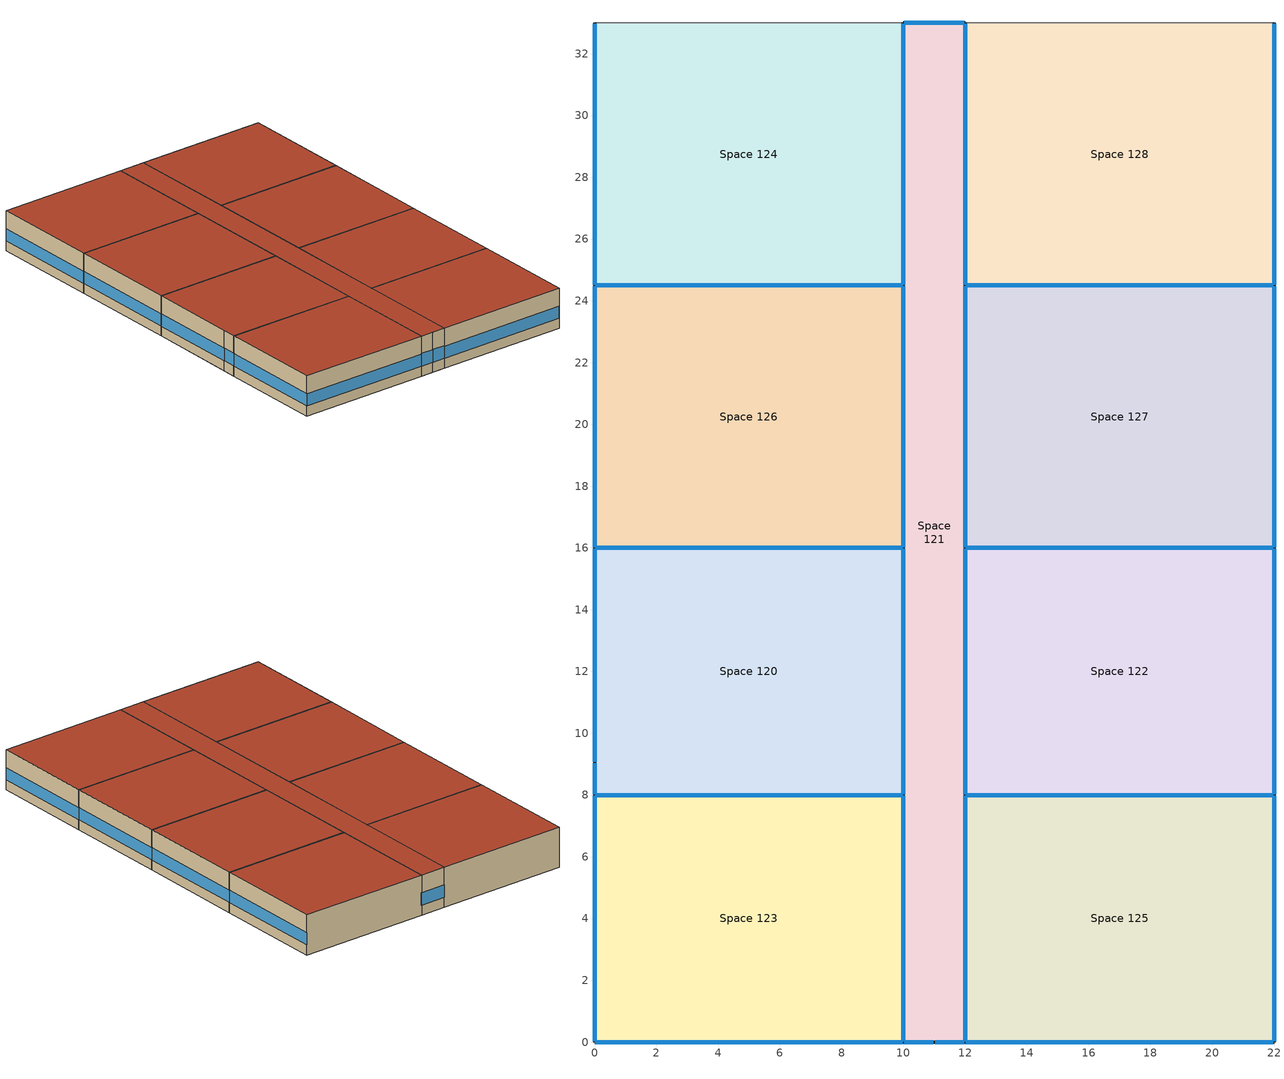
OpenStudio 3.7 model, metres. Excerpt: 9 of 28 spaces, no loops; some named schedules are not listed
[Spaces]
Space 120
 floor adiabatic: 10,16 10,8 0,8 0,16 z39.14
 wall outside (Surface 132 c tbd): 0,9.05 0,8 z39.14:42.19
 wall outside (Surface 133 c tbd): 0,16 0,9.05 z39.14:42.19
 wall outside (Surface 134 c tbd): 10,16 0,16 z39.14:42.19
 wall outside (Surface 135 c tbd): 10,8 10,16 z39.14:42.19
 wall outside (Surface 136 c tbd): 0,8 10,8 z39.14:42.19
 window: 0,9.02 0,8.03 z39.91:40.87; 0,15.97 0,9.08 / 9.97,16 0.03,16 / 10,8.03 10,15.97 / 0.03,8 9.97,8 z39.91:40.83
 roof outside (Surface 137 c tbd): 10,8 10,16 0,16 0,8 z42.19
Space 121
 floor adiabatic: 12,33 12,0 10,0 10,33 z39.14; 12,33 12,0 10,0 10,33 z39.14
 wall outside (Surface 139 c tbd): 12,33 10,33 z39.14:42.19
 wall outside (Surface 140 c tbd): 12,24.5 12,33 z39.14:42.19
 wall outside (Surface 141 c tbd): 12,16 12,24.5 z39.14:42.19
 wall outside (Surface 142 c tbd): 12,8 12,16 z39.14:42.19
 wall outside (Surface 143 c tbd): 12,0 12,8 z39.14:42.19
 wall outside (Surface 144 c tbd): 11,0 12,0 z39.14:42.19
 wall outside (Surface 145 c tbd): 10,0 11,0 z39.14:42.19
 wall outside (Surface 146 c tbd): 10,8 10,0 z39.14:42.19
 wall outside (Surface 147 c tbd): 10,16 10,8 z39.14:42.19
 wall outside (Surface 148 c tbd): 10,24.5 10,16 z39.14:42.19
 wall outside (Surface 149 c tbd): 10,33 10,24.5 z39.14:42.19
 wall adiabatic: 12,33 10,33 z39.14:42.19
 window: 11.97,33 10.03,33 z39.91:40.84; 12,24.53 12,32.97 / 12,16.03 12,24.47 / 12,8.03 12,15.97 / 12,0.03 12,7.97 / 10,7.97 10,0.03 / 10,15.97 10,8.03 / 10,24.47 10,16.03 / 10,32.97 10,24.53 z39.91:40.83; 11.03,0 11.97,0 / 10.03,0 10.97,0 z39.91:40.87
 roof outside (Surface 150 c tbd): 12,0 12,33 10,33 10,0 z42.19
Space 122
 floor adiabatic: 22,16 22,8 12,8 12,16 z39.14
 wall outside (Surface 152 c tbd): 22,8 22,16 z39.14:42.19
 wall outside (Surface 153 c tbd): 12,8 22,8 z39.14:42.19
 wall outside (Surface 154 c tbd): 12,16 12,8 z39.14:42.19
 wall outside (Surface 155 c tbd): 22,16 12,16 z39.14:42.19
 window: 22,8.03 22,15.97 / 12.03,8 21.97,8 / 12,15.97 12,8.03 / 21.97,16 12.03,16 z39.91:40.83
 roof outside (Surface 156 c tbd): 22,8 22,16 12,16 12,8 z42.19
Space 123
 floor adiabatic: 10,8 10,0 0,0 0,8 z39.14
 wall outside (Surface 158 c tbd): 10,0 10,8 z39.14:42.19
 wall outside (Surface 159 c tbd): 0,0 10,0 z39.14:42.19
 wall outside (Surface 160 c tbd): 0,8 0,0 z39.14:42.19
 wall outside (Surface 161 c tbd): 10,8 0,8 z39.14:42.19
 window: 10,0.03 10,7.97 / 0.03,0 9.97,0 / 0,7.97 0,0.03 / 9.97,8 0.03,8 z39.91:40.83
 roof outside (Surface 162 c tbd): 10,0 10,8 0,8 0,0 z42.19
Space 124
 floor adiabatic: 10,33 10,24.5 0,24.5 0,33 z39.14
 wall outside (Surface 164 c tbd): 0,33 0,24.5 z39.14:42.19
 wall outside (Surface 166 c tbd): 10,24.5 10,33 z39.14:42.19
 wall outside (Surface 167 c tbd): 0,24.5 10,24.5 z39.14:42.19
 wall adiabatic: 10,33 0,33 z39.14:42.19
 window: 0,32.97 0,24.53 / 10,24.53 10,32.97 / 0.03,24.5 9.97,24.5 z39.91:40.83
 roof outside (Surface 168 c tbd): 10,24.5 10,33 0,33 0,24.5 z42.19
Space 125
 floor adiabatic: 22,8 22,0 12,0 12,8 z39.14
 wall outside (Surface 170 c tbd): 22,0 22,8 z39.14:42.19
 wall outside (Surface 171 c tbd): 12,0 22,0 z39.14:42.19
 wall outside (Surface 172 c tbd): 12,8 12,0 z39.14:42.19
 wall outside (Surface 173 c tbd): 22,8 12,8 z39.14:42.19
 window: 22,0.03 22,7.97 / 12.03,0 21.97,0 / 12,7.97 12,0.03 / 21.97,8 12.03,8 z39.91:40.83
 roof outside (Surface 174 c tbd): 22,0 22,8 12,8 12,0 z42.19
Space 126
 floor adiabatic: 10,24.5 10,16 0,16 0,24.5 z39.14
 wall outside (Surface 176 c tbd): 0,24.5 0,16 z39.14:42.19
 wall outside (Surface 177 c tbd): 10,24.5 0,24.5 z39.14:42.19
 wall outside (Surface 178 c tbd): 10,16 10,24.5 z39.14:42.19
 wall outside (Surface 179 c tbd): 0,16 10,16 z39.14:42.19
 window: 0,24.47 0,16.03 / 9.97,24.5 0.03,24.5 / 10,16.03 10,24.47 / 0.03,16 9.97,16 z39.91:40.83
 roof outside (Surface 180 c tbd): 10,16 10,24.5 0,24.5 0,16 z42.19
Space 127
 floor adiabatic: 22,24.5 22,16 12,16 12,24.5 z39.14
 wall outside (Surface 182 c tbd): 22,16 22,24.5 z39.14:42.19
 wall outside (Surface 183 c tbd): 12,16 22,16 z39.14:42.19
 wall outside (Surface 184 c tbd): 12,24.5 12,16 z39.14:42.19
 wall outside (Surface 185 c tbd): 22,24.5 12,24.5 z39.14:42.19
 window: 22,16.03 22,24.47 / 12.03,16 21.97,16 / 12,24.47 12,16.03 / 21.97,24.5 12.03,24.5 z39.91:40.83
 roof outside (Surface 186 c tbd): 22,16 22,24.5 12,24.5 12,16 z42.19
Space 128
 floor adiabatic: 22,33 22,24.5 12,24.5 12,33 z39.14
 wall outside (Surface 188 c tbd): 12,33 12,24.5 z39.14:42.19
 wall outside (Surface 190 c tbd): 22,24.5 22,33 z39.14:42.19
 wall outside (Surface 191 c tbd): 12,24.5 22,24.5 z39.14:42.19
 wall adiabatic: 22,33 12,33 z39.14:42.19
 window: 12,32.97 12,24.53 / 22,24.53 22,32.97 / 12.03,24.5 21.97,24.5 z39.91:40.83
 roof outside (Surface 192 c tbd): 22,24.5 22,33 12,33 12,24.5 z42.19
[DefaultConstructionSet]
Zone 20112020 6A: Default Exterior Surface Constructions=NECB 2011 - HighApt - NECB HDD Method at climate 11; Default Interior Surface Constructions=Default Surface Constructions 1686; Default Ground Contact Surface Constructions=NECB 2011 - HighApt - NECB HDD Method at climate 12; Default Exterior SubSurface Constructions=NECB 2011 - HighApt - NECB HDD Method at climate 13; Default Interior SubSurface Constructions=Default Sub Surface Constructions 1122; Interior Partition Construction=Typical Interior Partition 6; Adiabatic Surface Construction=Generic Interior Floor
[DefaultSurfaceConstructions]
Name | Floor Construction | Wall Construction | Roof Ceiling Construction
NECB 2011 - HighApt - NECB HDD Method at climate 11 | Customized opaque construction {aa5b39cb-99df-4bbb-a3fc-e586428a340d} to conductance of 0.183 1 | Customized opaque construction {43577338-bb1a-47c1-a31a-39af3f5bfda6} to conductance of 0.247 | Typical IEAD Roof 20112019 6A
Default Surface Constructions 1686 | Typical Interior Floor 1 | Typical Interior Wall 1 | Typical Interior Ceiling 1
NECB 2011 - HighApt - NECB HDD Method at climate 12 | Generic Ground Slab 6A 20112020 | Generic Ground Slab 6A 20112020 | Customized opaque construction {4e7b71c1-5be2-4431-8ce4-cf987089d090} to conductance of 0.284
[Material]
Name | Roughness | Thickness {m} | Conductivity {W/m-K} | Density {kg/m3} | Specific Heat {J/kg-K} | Thermal Absorptance | Solar Absorptance | Visible Absorptance
G05 25mm wood 3 | MediumSmooth | 0.0254 | 0.15 | 608 | 1630 | 0.9 | 0.5 | 0.5
4 in. Normalweight Concrete Floor 1 | MediumRough | 0.1016 | 2.31 | 2322 | 832 | 0.9 | 0.7 | 0.7
1IN Stucco 1 | Smooth | 0.0253 | 0.6918 | 1858 | 837 | 0.9 | 0.7 | 0.92
8IN CONCRETE HW RefBldg 1 | Rough | 0.2032 | 1.311 | 2240 | 836.8 | 0.9 | 0.7 | 0.7
1/2IN Gypsum 1 | Smooth | 0.0127 | 0.16 | 784.9 | 830 | 0.9 | 0.4 | 0.4
Roof Membrane 1 | VeryRough | 0.0095 | 0.16 | 1121.29 | 1460 | 0.9 | 0.7 | 0.7
Metal Roof Surface 2; F08 Metal surface 1 | Smooth | 0.0008 | 45.28 | 7824 | 500 | 0.9 | 0.7 | 0.7
100mm Normalweight concrete floor 1 | MediumSmooth | 0.1016 | 2.31 | 2322 | 832
G01 13mm gypsum board 1 | Smooth | 0.0127 | 0.16 | 800 | 1090 | 0.9 | 0.7 | 0.5
Generic HW Concrete | MediumRough | 0.2 | 1.95 | 2240 | 900 | 0.9 | 0.8 | 0.8
6 in. Normalweight Concrete Floor 2 | MediumRough | 0.1524 | 2.31 | 2322 | 832 | 0.9 | 0.7 | 0.7
Generic Acoustic Tile | MediumSmooth | 0.02 | 0.06 | 368 | 590 | 0.9 | 0.2 | 0.2
Generic Ceiling Air Gap | Smooth | 0.1 | 0.556 | 1.28 | 1000 | 0.9 | 0.7 | 0.7
Generic LW Concrete | MediumRough | 0.1 | 0.53 | 1280 | 840 | 0.9 | 0.8 | 0.8
[Material:NoMass] Thermal Absorptance=0.9; Solar Absorptance=0.7
Name | Roughness | Thermal Resistance {m2-K/W} | Visible Absorptance
Typical Insulation R-13.06 1 | Smooth | 5.20402 | 0.7
Typical Carpet Pad 1 | Smooth | 0.21648 | 0.8
Typical Insulation U=0.183 | Smooth | 5.46 | 0.7
CP02 CARPET PAD 2 | VeryRough | 0.21648 | 0.8
Typical Carpet Pad 3 | Smooth | 3.45515 | 0.8
Typical Insulation R-0.58 1 | Smooth | 0.454528 | 0.7
Typical Insulation R-1.15 1 | Smooth | 0.454545 | 0.7
Customized opaque construction {43577338-bb1a-47c1-a31a-39af ... uprated | Smooth | 5.24367 | 0.7
Typical IEAD Roof 20112019 6A uprated | Smooth | 7.994 | 0.7
Surface 132 uprated m tbd | Smooth | 1.34485 | 0.7
Surface 133 uprated m tbd | Smooth | 1.6541 | 0.7
Surface 134 uprated m tbd; Surface 135 uprated m tbd; Surface 136 uprated m tbd; Surface 140 uprated m tbd; Surface 141 uprated m tbd; Surface 142 uprated m tbd; Surface 143 uprated m tbd; Surface 146 uprated m tbd; Surface 147 uprated m tbd; Surface 148 uprated m tbd; Surface 149 uprated m tbd; Surface 153 uprated m tbd; Surface 154 uprated m tbd; Surface 155 uprated m tbd; Surface 158 uprated m tbd; Surface 161 uprated m tbd; Surface 166 uprated m tbd; Surface 167 uprated m tbd; Surface 172 uprated m tbd; Surface 173 uprated m tbd; Surface 177 uprated m tbd; Surface 178 uprated m tbd; Surface 179 uprated m tbd; Surface 183 uprated m tbd; Surface 184 uprated m tbd; Surface 185 uprated m tbd; Surface 188 uprated m tbd; Surface 191 uprated m tbd | Smooth | 3.83127 | 0.7
Surface 137 uprated m tbd; Surface 156 uprated m tbd; Surface 168 uprated m tbd; Surface 180 uprated m tbd; Surface 186 uprated m tbd; Surface 192 uprated m tbd | Smooth | 6.92985 | 0.7
Surface 139 uprated m tbd | Smooth | 1.50542 | 0.7
Surface 144 uprated m tbd; Surface 145 uprated m tbd | Smooth | 1.3295 | 0.7
Surface 150 uprated m tbd | Smooth | 7.31337 | 0.7
Surface 152 uprated m tbd | Smooth | 1.66263 | 0.7
Surface 159 uprated m tbd; Surface 171 uprated m tbd | Smooth | 1.61606 | 0.7
Surface 160 uprated m tbd; Surface 170 uprated m tbd | Smooth | 1.59174 | 0.7
Surface 162 uprated m tbd; Surface 174 uprated m tbd | Smooth | 5.94124 | 0.7
Surface 164 uprated m tbd; Surface 176 uprated m tbd; Surface 182 uprated m tbd; Surface 190 uprated m tbd | Smooth | 1.66597 | 0.7
[DefaultSubSurfaceConstructions]
Name | Fixed Window Construction | Operable Window Construction | Door Construction | Glass Door Construction | Overhead Door Construction | Skylight Construction | Tubular Daylight Dome Construction | Tubular Daylight Diffuser Construction
NECB 2011 - HighApt - NECB HDD Method at climate 13 | Customized Fenestration: u=2.38 | Customized Fenestration: u=2.38 | Customized opaque construction {1d419b8d-d461-492a-92d8-f46981addb7c} to conductance of 2.2 | Customized Fenestration: u=2.38 | Customized opaque construction {bc588554-639a-4cee-8ce8-916022afe59b} to conductance of 2.2 | Customized Fenestration: cond=0.220 tvis=0.294 tsol=0.332 | Customized Fenestration: cond=0.220 tvis=0.898 tsol=0.837 3 | Customized Fenestration: cond=0.220 tvis=0.898 tsol=0.837 3
Default Sub Surface Constructions 1122 | Typical Interior Window 1 | Typical Interior Window 1 | Typical Interior Door 2
[Construction]
Typical Interior Partition 6; Typical Interior Door 2: G05 25mm wood 3
Customized opaque construction {aa5b39cb-99df-4bbb-a3fc-e586428a340d} to conductance of 0.183 1: Typical Insulation R-13.06 1, 4 in. Normalweight Concrete Floor 1, Typical Carpet Pad 1
Customized opaque construction {43577338-bb1a-47c1-a31a-39af3f5bfda6} to conductance of 0.247: 1IN Stucco 1, 8IN CONCRETE HW RefBldg 1, Customized opaque construction {43577338-bb1a-47c1-a31a-39af ... uprated, 1/2IN Gypsum 1
Typical IEAD Roof 20112019 6A: Roof Membrane 1, Typical IEAD Roof 20112019 6A uprated, Metal Roof Surface 2
Typical Interior Floor 1: 100mm Normalweight concrete floor 1, CP02 CARPET PAD 2
Typical Interior Wall 1: G01 13mm gypsum board 1, G01 13mm gypsum board 1
Typical Interior Ceiling 1: CP02 CARPET PAD 2, 100mm Normalweight concrete floor 1
Generic Ground Slab 6A 20112020: Typical Insulation U=0.183, Generic HW Concrete
Customized opaque construction {4e7b71c1-5be2-4431-8ce4-cf987089d090} to conductance of 0.284: 6 in. Normalweight Concrete Floor 2, Typical Carpet Pad 3
Customized Fenestration: u=2.38: Fenestration U=2.38 0.4
Customized opaque construction {1d419b8d-d461-492a-92d8-f46981addb7c} to conductance of 2.2: F08 Metal surface 1, Typical Insulation R-0.58 1
Customized opaque construction {bc588554-639a-4cee-8ce8-916022afe59b} to conductance of 2.2: Typical Insulation R-1.15 1
Customized Fenestration: cond=0.220 tvis=0.294 tsol=0.332: Customized Fenestration:: cond=0.220 tvis=0.294 tsol=0.332
Customized Fenestration: cond=0.220 tvis=0.898 tsol=0.837 3: Customized Fenestration:: cond=0.220 tvis=0.898 tsol=0.837
Typical Interior Window 1: Clear 3mm 2
Generic Interior Floor: Generic Acoustic Tile, Generic Ceiling Air Gap, Generic LW Concrete
Surface 132 c tbd: 1IN Stucco 1, 8IN CONCRETE HW RefBldg 1, Surface 132 uprated m tbd, 1/2IN Gypsum 1
Surface 133 c tbd: 1IN Stucco 1, 8IN CONCRETE HW RefBldg 1, Surface 133 uprated m tbd, 1/2IN Gypsum 1
Surface 134 c tbd: 1IN Stucco 1, 8IN CONCRETE HW RefBldg 1, Surface 134 uprated m tbd, 1/2IN Gypsum 1
Surface 135 c tbd: 1IN Stucco 1, 8IN CONCRETE HW RefBldg 1, Surface 135 uprated m tbd, 1/2IN Gypsum 1
Surface 136 c tbd: 1IN Stucco 1, 8IN CONCRETE HW RefBldg 1, Surface 136 uprated m tbd, 1/2IN Gypsum 1
Surface 137 c tbd: Roof Membrane 1, Surface 137 uprated m tbd, Metal Roof Surface 2
Surface 139 c tbd: 1IN Stucco 1, 8IN CONCRETE HW RefBldg 1, Surface 139 uprated m tbd, 1/2IN Gypsum 1
Surface 140 c tbd: 1IN Stucco 1, 8IN CONCRETE HW RefBldg 1, Surface 140 uprated m tbd, 1/2IN Gypsum 1
Surface 141 c tbd: 1IN Stucco 1, 8IN CONCRETE HW RefBldg 1, Surface 141 uprated m tbd, 1/2IN Gypsum 1
Surface 142 c tbd: 1IN Stucco 1, 8IN CONCRETE HW RefBldg 1, Surface 142 uprated m tbd, 1/2IN Gypsum 1
Surface 143 c tbd: 1IN Stucco 1, 8IN CONCRETE HW RefBldg 1, Surface 143 uprated m tbd, 1/2IN Gypsum 1
Surface 144 c tbd: 1IN Stucco 1, 8IN CONCRETE HW RefBldg 1, Surface 144 uprated m tbd, 1/2IN Gypsum 1
Surface 145 c tbd: 1IN Stucco 1, 8IN CONCRETE HW RefBldg 1, Surface 145 uprated m tbd, 1/2IN Gypsum 1
Surface 146 c tbd: 1IN Stucco 1, 8IN CONCRETE HW RefBldg 1, Surface 146 uprated m tbd, 1/2IN Gypsum 1
Surface 147 c tbd: 1IN Stucco 1, 8IN CONCRETE HW RefBldg 1, Surface 147 uprated m tbd, 1/2IN Gypsum 1
Surface 148 c tbd: 1IN Stucco 1, 8IN CONCRETE HW RefBldg 1, Surface 148 uprated m tbd, 1/2IN Gypsum 1
Surface 149 c tbd: 1IN Stucco 1, 8IN CONCRETE HW RefBldg 1, Surface 149 uprated m tbd, 1/2IN Gypsum 1
Surface 150 c tbd: Roof Membrane 1, Surface 150 uprated m tbd, Metal Roof Surface 2
Surface 152 c tbd: 1IN Stucco 1, 8IN CONCRETE HW RefBldg 1, Surface 152 uprated m tbd, 1/2IN Gypsum 1
Surface 153 c tbd: 1IN Stucco 1, 8IN CONCRETE HW RefBldg 1, Surface 153 uprated m tbd, 1/2IN Gypsum 1
Surface 154 c tbd: 1IN Stucco 1, 8IN CONCRETE HW RefBldg 1, Surface 154 uprated m tbd, 1/2IN Gypsum 1
Surface 155 c tbd: 1IN Stucco 1, 8IN CONCRETE HW RefBldg 1, Surface 155 uprated m tbd, 1/2IN Gypsum 1
Surface 156 c tbd: Roof Membrane 1, Surface 156 uprated m tbd, Metal Roof Surface 2
Surface 158 c tbd: 1IN Stucco 1, 8IN CONCRETE HW RefBldg 1, Surface 158 uprated m tbd, 1/2IN Gypsum 1
Surface 159 c tbd: 1IN Stucco 1, 8IN CONCRETE HW RefBldg 1, Surface 159 uprated m tbd, 1/2IN Gypsum 1
Surface 160 c tbd: 1IN Stucco 1, 8IN CONCRETE HW RefBldg 1, Surface 160 uprated m tbd, 1/2IN Gypsum 1
Surface 161 c tbd: 1IN Stucco 1, 8IN CONCRETE HW RefBldg 1, Surface 161 uprated m tbd, 1/2IN Gypsum 1
Surface 162 c tbd: Roof Membrane 1, Surface 162 uprated m tbd, Metal Roof Surface 2
Surface 164 c tbd: 1IN Stucco 1, 8IN CONCRETE HW RefBldg 1, Surface 164 uprated m tbd, 1/2IN Gypsum 1
Surface 166 c tbd: 1IN Stucco 1, 8IN CONCRETE HW RefBldg 1, Surface 166 uprated m tbd, 1/2IN Gypsum 1
Surface 167 c tbd: 1IN Stucco 1, 8IN CONCRETE HW RefBldg 1, Surface 167 uprated m tbd, 1/2IN Gypsum 1
Surface 168 c tbd: Roof Membrane 1, Surface 168 uprated m tbd, Metal Roof Surface 2
Surface 170 c tbd: 1IN Stucco 1, 8IN CONCRETE HW RefBldg 1, Surface 170 uprated m tbd, 1/2IN Gypsum 1
Surface 171 c tbd: 1IN Stucco 1, 8IN CONCRETE HW RefBldg 1, Surface 171 uprated m tbd, 1/2IN Gypsum 1
Surface 172 c tbd: 1IN Stucco 1, 8IN CONCRETE HW RefBldg 1, Surface 172 uprated m tbd, 1/2IN Gypsum 1
Surface 173 c tbd: 1IN Stucco 1, 8IN CONCRETE HW RefBldg 1, Surface 173 uprated m tbd, 1/2IN Gypsum 1
Surface 174 c tbd: Roof Membrane 1, Surface 174 uprated m tbd, Metal Roof Surface 2
Surface 176 c tbd: 1IN Stucco 1, 8IN CONCRETE HW RefBldg 1, Surface 176 uprated m tbd, 1/2IN Gypsum 1
Surface 177 c tbd: 1IN Stucco 1, 8IN CONCRETE HW RefBldg 1, Surface 177 uprated m tbd, 1/2IN Gypsum 1
Surface 178 c tbd: 1IN Stucco 1, 8IN CONCRETE HW RefBldg 1, Surface 178 uprated m tbd, 1/2IN Gypsum 1
Surface 179 c tbd: 1IN Stucco 1, 8IN CONCRETE HW RefBldg 1, Surface 179 uprated m tbd, 1/2IN Gypsum 1
Surface 180 c tbd: Roof Membrane 1, Surface 180 uprated m tbd, Metal Roof Surface 2
Surface 182 c tbd: 1IN Stucco 1, 8IN CONCRETE HW RefBldg 1, Surface 182 uprated m tbd, 1/2IN Gypsum 1
Surface 183 c tbd: 1IN Stucco 1, 8IN CONCRETE HW RefBldg 1, Surface 183 uprated m tbd, 1/2IN Gypsum 1
Surface 184 c tbd: 1IN Stucco 1, 8IN CONCRETE HW RefBldg 1, Surface 184 uprated m tbd, 1/2IN Gypsum 1
Surface 185 c tbd: 1IN Stucco 1, 8IN CONCRETE HW RefBldg 1, Surface 185 uprated m tbd, 1/2IN Gypsum 1
Surface 186 c tbd: Roof Membrane 1, Surface 186 uprated m tbd, Metal Roof Surface 2
Surface 188 c tbd: 1IN Stucco 1, 8IN CONCRETE HW RefBldg 1, Surface 188 uprated m tbd, 1/2IN Gypsum 1
Surface 190 c tbd: 1IN Stucco 1, 8IN CONCRETE HW RefBldg 1, Surface 190 uprated m tbd, 1/2IN Gypsum 1
Surface 191 c tbd: 1IN Stucco 1, 8IN CONCRETE HW RefBldg 1, Surface 191 uprated m tbd, 1/2IN Gypsum 1
Surface 192 c tbd: Roof Membrane 1, Surface 192 uprated m tbd, Metal Roof Surface 2
[WindowMaterial:SimpleGlazingSystem]
Fenestration U=2.38 0.4: U-Factor {W/m2-K}=2.38; Solar Heat Gain Coefficient=0.4; Visible Transmittance=0.4
[ThermostatSetpoint:DualSetpoint] Heating Setpoint Temperature Schedule=NECB-G-Thermostat Setpoint-Heating; Cooling Setpoint Temperature Schedule=NECB-G-Thermostat Setpoint-Cooling
Thermostat Setpoint Dual Setpoint 2; Thermostat Setpoint Dual Setpoint 3; Thermostat Setpoint Dual Setpoint 4; Thermostat Setpoint Dual Setpoint 14; Thermostat Setpoint Dual Setpoint 16; Thermostat Setpoint Dual Setpoint 20; Thermostat Setpoint Dual Setpoint 23; Thermostat Setpoint Dual Setpoint 24; Thermostat Setpoint Dual Setpoint 26
[BuildingStory]
Building Story roof: Nominal Z Coordinate {m}=38; Nominal Floor to Floor Height {m}=3.048
[Space] Building Story=Building Story roof
Name | Space Type | Thermal Zone
Space 120 | MURB small | Thermal Zone 13
Space 121 | MURB lobby | Thermal Zone 23
Space 122 | MURB small | Thermal Zone 24
Space 123 | MURB small | Thermal Zone 25
Space 124 | MURB small | Thermal Zone 9
Space 125 | MURB small | Thermal Zone 18
Space 126 | MURB small | Thermal Zone 26
Space 127 | MURB small | Thermal Zone 27
Space 128 | MURB small | Thermal Zone 28
[ThermalZone] Use Ideal Air Loads=No
Name | Thermostat
Thermal Zone 9 | Thermostat Setpoint Dual Setpoint 14
Thermal Zone 13 | Thermostat Setpoint Dual Setpoint 24
Thermal Zone 18 | Thermostat Setpoint Dual Setpoint 16
Thermal Zone 23 | Thermostat Setpoint Dual Setpoint 20
Thermal Zone 24 | Thermostat Setpoint Dual Setpoint 23
Thermal Zone 25 | Thermostat Setpoint Dual Setpoint 26
Thermal Zone 26 | Thermostat Setpoint Dual Setpoint 2
Thermal Zone 27 | Thermostat Setpoint Dual Setpoint 4
Thermal Zone 28 | Thermostat Setpoint Dual Setpoint 3
[SpaceInfiltration:DesignFlowRate] Design Flow Rate Calculation Method=Flow/ExteriorArea; Flow per Exterior Surface Area {m3/s-m2}=6.19923e-05; Constant Term Coefficient=0.107472; Temperature Term Coefficient=0.0119911; Velocity Term Coefficient=0; Velocity Squared Term Coefficient=0.0134792
Name | Space or SpaceType | Schedule
Space 124 HVAC On Infiltration | Space 124 | Infiltration HVAC On Schedule
Space 124 HVAC Off Infiltration | Space 124 | Infiltration HVAC Off Schedule
Space 120 HVAC On Infiltration | Space 120 | Infiltration HVAC On Schedule
Space 120 HVAC Off Infiltration | Space 120 | Infiltration HVAC Off Schedule
Space 125 HVAC On Infiltration | Space 125 | Infiltration HVAC On Schedule
Space 125 HVAC Off Infiltration | Space 125 | Infiltration HVAC Off Schedule
Space 121 HVAC On Infiltration | Space 121 | Infiltration HVAC On Schedule
Space 121 HVAC Off Infiltration | Space 121 | Infiltration HVAC Off Schedule
Space 122 HVAC On Infiltration | Space 122 | Infiltration HVAC On Schedule
Space 122 HVAC Off Infiltration | Space 122 | Infiltration HVAC Off Schedule
Space 123 HVAC On Infiltration | Space 123 | Infiltration HVAC On Schedule
Space 123 HVAC Off Infiltration | Space 123 | Infiltration HVAC Off Schedule
Space 126 HVAC On Infiltration | Space 126 | Infiltration HVAC On Schedule
Space 126 HVAC Off Infiltration | Space 126 | Infiltration HVAC Off Schedule
Space 127 HVAC On Infiltration | Space 127 | Infiltration HVAC On Schedule
Space 127 HVAC Off Infiltration | Space 127 | Infiltration HVAC Off Schedule
Space 128 HVAC On Infiltration | Space 128 | Infiltration HVAC On Schedule
Space 128 HVAC Off Infiltration | Space 128 | Infiltration HVAC Off Schedule
